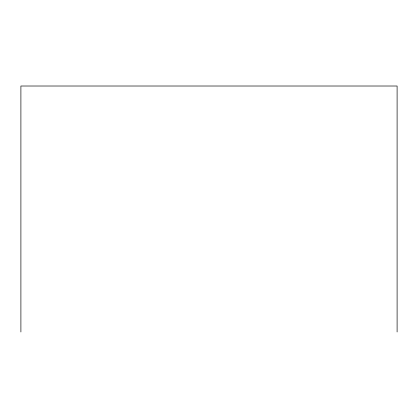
<?xml version="1.0" encoding="UTF-8"?>
<svg xmlns="http://www.w3.org/2000/svg" width="418" height="418" viewBox="0 0 418 418"><rect width="100%" height="100%" fill="white"/><g stroke="black" fill="none" stroke-linecap="round" stroke-linejoin="round"><path stroke-width="0.63" d="M397.1 331.986L397.1 86.014L20.9 86.014L20.9 331.986"/></g></svg>
